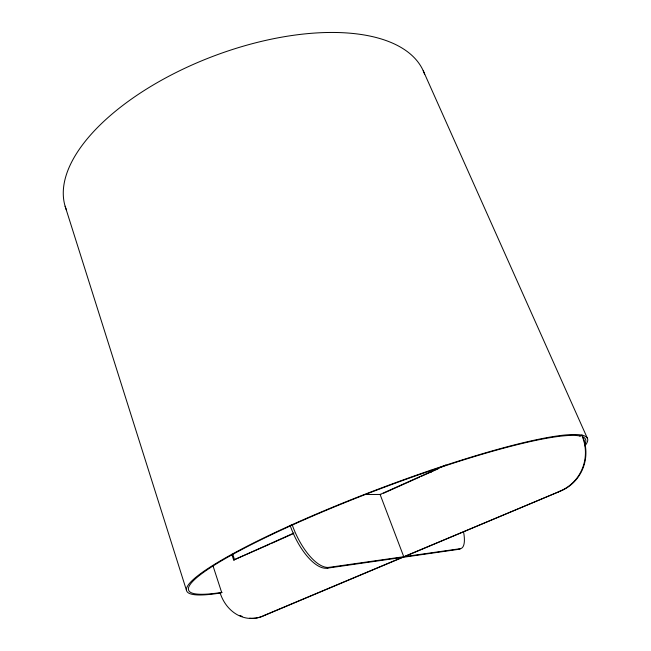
<?xml version="1.0" encoding="UTF-8"?>
<svg xmlns="http://www.w3.org/2000/svg" width="651" height="651" viewBox="0 0 651 651"><rect width="100%" height="100%" fill="white"/><g stroke="black" fill="none" stroke-linecap="round" stroke-linejoin="round"><path stroke-width="0.98" d="M293.243 524.616L290.183 525.569A46.49 19.587 66.7 0 0 327.201 568.177L458.727 549.322A35.276 11.043 66.3 0 0 460.208 548.752M231.789 554.318L233.676 560.015L293.992 533.006M445.797 465.034L380.094 494.451L403.766 556.727L558.867 491.749A42.046 41.2 71.6 0 0 582.206 435.259L579.764 435.958L580.244 436.056M233.676 560.015L269.839 544.146M271.695 543.316L293.007 533.771M383.634 493.206L419.667 477.069M421.522 476.247L438.156 468.801M327.201 568.177L329.137 567.346L460.265 548.687A35.3 11.002 66.3 0 0 463.675 532.526M212.942 565.654L221.649 592.41L220.184 593.102A38.279 32.558 85.7 0 0 263.761 615.577L402.049 557.451M255.802 618.059A38.214 32.517 85.7 0 0 264.68 615.382L402.798 557.346M404.507 556.621L558.867 491.749M458.727 549.322L460.265 548.687M263.761 615.577L264.68 615.382M220.184 593.102L220.974 592.931M364.031 494.524L380.859 494.443M582.206 435.259L581.725 435.161A42.12 41.257 71.8 0 1 558.346 491.749M423.223 70.756L587.43 438.367M430.702 470.258L431.45 472.146M232.7 554.115L234.62 559.909M65.124 206.221L186.52 590.49M220.624 592.98A214.415 27.065 -20.8 0 1 344.924 502.198A214.415 27.065 -20.8 0 1 584.891 445.845M66.353 209.777A191.532 90.814 -20.8 0 1 213.634 56.084A191.532 90.814 -20.8 0 1 424.68 74.401M583.467 437.195A212.34 26.797 -20.8 0 1 585.103 443.469M222.105 592.337A212.34 26.797 -20.8 0 1 290.794 525.723M292.608 524.901A212.34 26.797 -20.8 0 1 579.724 435.958M329.137 567.346A46.522 19.522 66.6 0 1 292.144 524.682M255.037 618.141A38.214 32.517 85.7 0 1 249.659 618.149M242.131 616.375A38.214 32.517 85.7 0 1 239.959 615.447"/></g></svg>
